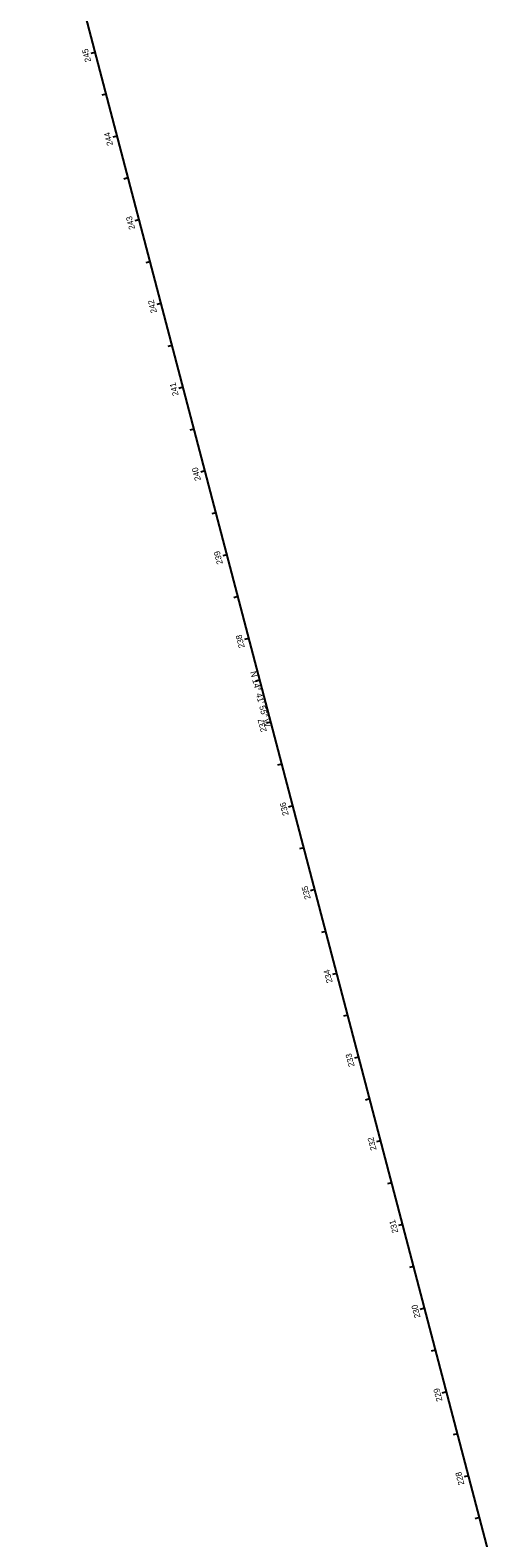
# Model space of a CAD drawing. Extents: x 2189265 to 2197064, y 659983 to 677528.
# Drawn here: x 2195530 to 2196074, y 670499 to 672241 of the extents above; entities that cross this region are included whole.
import ezdxf

# ---------------------------------------------------------------- set-up
doc = ezdxf.new("R2010")
doc.units = 0
doc.layers.add('GE_P_CL_50', color=7, linetype='Continuous')

msp = doc.modelspace()

# ---------------------------------------------------------------- linework, layer by layer
at = {"layer": 'GE_P_CL_50'}
for p, q in [((2196073.7, 670427.9), (2195529.9, 672501)), ((2195604.9, 672215), (2195600, 672213.8)), ((2195617.6, 672166.7), (2195612.7, 672165.4)), ((2195630.2, 672118.3), (2195625.4, 672117)), ((2195642.9, 672069.9), (2195638.1, 672068.7)), ((2195655.6, 672021.6), (2195650.8, 672020.3)), ((2195668.3, 671973.2), (2195663.5, 671971.9)), ((2195681, 671924.8), (2195676.2, 671923.6)), ((2195693.7, 671876.5), (2195688.8, 671875.2)), ((2195706.4, 671828.1), (2195701.5, 671826.8)), ((2195719.1, 671779.8), (2195714.2, 671778.5)), ((2195731.7, 671731.4), (2195726.9, 671730.1)), ((2195744.4, 671683), (2195739.6, 671681.8)), ((2195757.1, 671634.7), (2195752.3, 671633.4)), ((2195769.8, 671586.3), (2195765, 671585)), ((2195782.5, 671537.9), (2195777.6, 671536.7)), ((2195795.2, 671489.6), (2195790.3, 671488.3)), ((2195807.9, 671441.2), (2195803, 671439.9)), ((2195820.5, 671392.8), (2195815.7, 671391.6)), ((2195833.2, 671344.5), (2195828.4, 671343.2)), ((2195845.9, 671296.1), (2195841.1, 671294.8)), ((2195858.6, 671247.8), (2195853.8, 671246.5)), ((2195871.3, 671199.4), (2195866.5, 671198.1)), ((2195884, 671151), (2195879.1, 671149.8)), ((2195896.7, 671102.7), (2195891.8, 671101.4)), ((2195909.4, 671054.3), (2195904.5, 671053)), ((2195922, 671005.9), (2195917.2, 671004.7)), ((2195934.7, 670957.6), (2195929.9, 670956.3)), ((2195947.4, 670909.2), (2195942.6, 670907.9)), ((2195960.1, 670860.8), (2195955.3, 670859.6)), ((2195972.8, 670812.5), (2195968, 670811.2)), ((2195985.5, 670764.1), (2195980.6, 670762.8)), ((2195998.2, 670715.7), (2195993.3, 670714.5)), ((2196010.8, 670667.4), (2196006, 670666.1)), ((2196023.5, 670619), (2196018.7, 670617.8)), ((2196036.2, 670570.7), (2196031.4, 670569.4)), ((2196048.9, 670522.3), (2196044.1, 670521))]:
    msp.add_line(p, q, dxfattribs=at)

# ---------------------------------------------------------------- texts
for s, rotation, p in [('245', 104.6987, (2195600.3, 672204.8)), ('244', 104.6987, (2195625.7, 672108.2)), ('243', 104.6987, (2195651.1, 672011.3)), ('242', 104.6987, (2195676.4, 671914.7)), ('241', 104.6987, (2195701.5, 671819.1)), ('240', 104.6987, (2195727.2, 671721.1)), ('239', 104.6987, (2195752.6, 671624.5)), ('238', 104.6987, (2195777.9, 671527.8)), ('N 14%%d 41\' 55" W', 284.6987, (2195784, 671499.1)), ('237', 104.6987, (2195803.3, 671430.8)), ('236', 104.6987, (2195828.7, 671334.2)), ('235', 104.6987, (2195854.1, 671237.5)), ('234', 104.6987, (2195879.4, 671140.9)), ('233', 104.6987, (2195904.8, 671044)), ('232', 104.6987, (2195930.2, 670947.4)), ('231', 104.6987, (2195955.2, 670851.8)), ('230', 104.6987, (2195980.9, 670753.8)), ('229', 104.6987, (2196006.3, 670657.3)), ('228', 104.6987, (2196031.6, 670560.7))]:
    msp.add_text(s, height=7, rotation=rotation, dxfattribs=at).set_placement(p)

doc.saveas('drawing.dxf')
